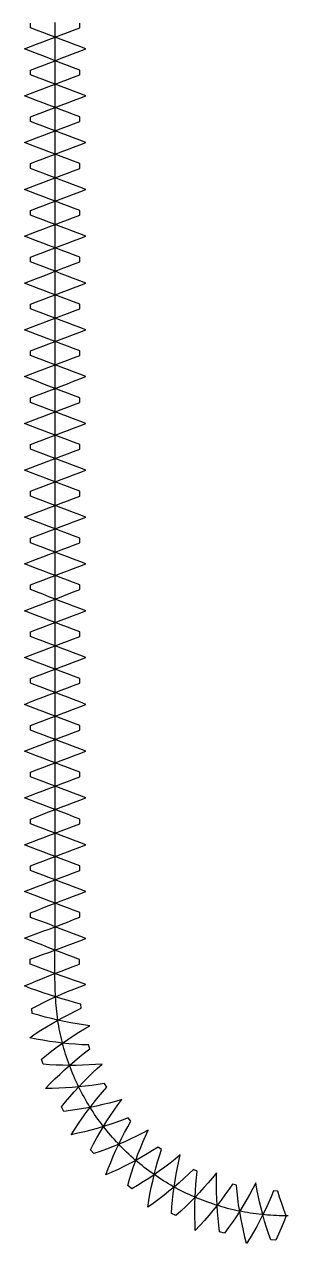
# Model space of a CAD drawing. Header units: metres. Extents: x -142 to 142, y -17 to 142.
# Drawn here: x -17 to 0, y -16.8 to 62.5 of the extents above; entities that cross this region are included whole.
import ezdxf

# ---------------------------------------------------------------- set-up
doc = ezdxf.new("R2010")
doc.units = ezdxf.units.M
for name, color, linetype in [('contour', 1, 'Continuous'), ('inner', 5, 'Continuous'), ('outer', 3, 'Continuous')]:
    doc.layers.add(name, color=color, linetype=linetype)

msp = doc.modelspace()

# ---------------------------------------------------------------- linework, layer by layer
at = {"layer": 'contour'}
for points in [[(-15, 0), (-15.005, 0.19), (-15.009, 0.38), (-15.012, 0.569), (-15.014, 0.759), (-15.015, 0.949), (-15.015, 1.139), (-15.015, 1.328), (-15.014, 1.518), (-15.013, 1.708), (-15.011, 1.898), (-15.01, 2.088), (-15.008, 2.277), (-15.005, 2.467), (-15.004, 2.657), (-15.002, 2.847), (-15, 3.036), (-14.999, 3.226), (-14.998, 3.416), (-14.997, 3.606), (-14.996, 3.796), (-14.996, 3.985), (-14.996, 4.175), (-14.996, 4.365), (-14.996, 4.555), (-14.997, 4.744), (-14.997, 4.934), (-14.997, 5.124), (-14.998, 5.314), (-14.999, 5.504), (-14.999, 5.693), (-15, 5.883), (-15, 6.073), (-15, 6.263), (-15.001, 6.452), (-15.001, 6.642), (-15.001, 6.832), (-15.001, 7.022), (-15.001, 7.212), (-15.001, 7.401), (-15.001, 7.591), (-15.001, 7.781), (-15.001, 7.971), (-15.001, 8.16), (-15.001, 8.35), (-15, 8.54), (-15, 8.73), (-15, 8.92), (-15, 9.109), (-15, 9.299), (-15, 9.489), (-15, 9.679), (-15, 9.869), (-15, 10.058), (-15, 10.248), (-15, 10.438), (-15, 10.628), (-15, 10.817), (-15, 11.007), (-15, 11.197), (-15, 11.387), (-15, 11.577), (-15, 11.766), (-15, 11.956), (-15, 12.146), (-15, 12.336), (-15, 12.525), (-15, 12.715), (-15, 12.905), (-15, 13.095), (-15, 13.285), (-15, 13.474), (-15, 13.664), (-15, 13.854), (-15, 14.044), (-15, 14.233), (-15, 14.423), (-15, 14.613), (-15, 14.803), (-15, 14.993), (-15, 15.182), (-15, 15.372), (-15, 15.562), (-15, 15.752), (-15, 15.941), (-15, 16.131), (-15, 16.321), (-15, 16.511), (-15, 16.701), (-15, 16.89), (-15, 17.08), (-15, 17.27), (-15, 17.46), (-15, 17.649), (-15, 17.839), (-15, 18.029), (-15, 18.219), (-15, 18.409), (-15, 18.598), (-15, 18.788), (-15, 18.978), (-15, 19.168), (-15, 19.357), (-15, 19.547), (-15, 19.737), (-15, 19.927), (-15, 20.117), (-15, 20.306), (-15, 20.496), (-15, 20.686), (-15, 20.876), (-15, 21.065), (-15, 21.255), (-15, 21.445), (-15, 21.635), (-15, 21.825), (-15, 22.014), (-15, 22.204), (-15, 22.394), (-15, 22.584), (-15, 22.773), (-15, 22.963), (-15, 23.153), (-15, 23.343), (-15, 23.533), (-15, 23.722), (-15, 23.912), (-15, 24.102), (-15, 24.292), (-15, 24.481), (-15, 24.671), (-15, 24.861), (-15, 25.051), (-15, 25.241), (-15, 25.43), (-15, 25.62), (-15, 25.81), (-15, 26), (-15, 26.189), (-15, 26.379), (-15, 26.569), (-15, 26.759), (-15, 26.949), (-15, 27.138), (-15, 27.328), (-15, 27.518), (-15, 27.708), (-15, 27.897), (-15, 28.087), (-15, 28.277), (-15, 28.467), (-15, 28.657), (-15, 28.846), (-15, 29.036), (-15, 29.226), (-15, 29.416), (-15, 29.606), (-15, 29.795), (-15, 29.985), (-15, 30.175), (-15, 30.365), (-15, 30.554), (-15, 30.744), (-15, 30.934), (-15, 31.124), (-15, 31.314), (-15, 31.503), (-15, 31.693), (-15, 31.883), (-15, 32.073), (-15, 32.262), (-15, 32.452), (-15, 32.642), (-15, 32.832), (-15, 33.022), (-15, 33.211), (-15, 33.401), (-15, 33.591), (-15, 33.781), (-15, 33.97), (-15, 34.16), (-15, 34.35), (-15, 34.54), (-15, 34.73), (-15, 34.919), (-15, 35.109), (-15, 35.299), (-15, 35.489), (-15, 35.678), (-15, 35.868), (-15, 36.058), (-15, 36.248), (-15, 36.438), (-15, 36.627), (-15, 36.817), (-15, 37.007), (-15, 37.197), (-15, 37.386), (-15, 37.576), (-15, 37.766), (-15, 37.956), (-15, 38.146), (-15, 38.335), (-15, 38.525), (-15, 38.715), (-15, 38.905), (-15, 39.094), (-15, 39.284), (-15, 39.474), (-15, 39.664), (-15, 39.854), (-15, 40.043), (-15, 40.233), (-15, 40.423), (-15, 40.613), (-15, 40.802), (-15, 40.992), (-15, 41.182), (-15, 41.372), (-15, 41.562), (-15, 41.751), (-15, 41.941), (-15, 42.131), (-15, 42.321), (-15, 42.51), (-15, 42.7), (-15, 42.89), (-15, 43.08), (-15, 43.27), (-15, 43.459), (-15, 43.649), (-15, 43.839), (-15, 44.029), (-15, 44.218), (-15, 44.408), (-15, 44.598), (-15, 44.788), (-15, 44.978), (-15, 45.167), (-15, 45.357), (-15, 45.547), (-15, 45.737), (-15, 45.926), (-15, 46.116), (-15, 46.306), (-15, 46.496), (-15, 46.686), (-15, 46.875), (-15, 47.065), (-15, 47.255), (-15, 47.445), (-15, 47.635), (-15, 47.824), (-15, 48.014), (-15, 48.204), (-15, 48.394), (-15, 48.583), (-15, 48.773), (-15, 48.963), (-15, 49.153), (-15, 49.343), (-15, 49.532), (-15, 49.722), (-15, 49.912), (-15, 50.102), (-15, 50.291), (-15, 50.481), (-15, 50.671), (-15, 50.861), (-15, 51.051), (-15, 51.24), (-15, 51.43), (-15, 51.62), (-15, 51.81), (-15, 51.999), (-15, 52.189), (-15, 52.379), (-15, 52.569), (-15, 52.759), (-15, 52.948), (-15, 53.138), (-15, 53.328), (-15, 53.518), (-15, 53.707), (-15, 53.897), (-15, 54.087), (-15, 54.277), (-15, 54.467), (-15, 54.656), (-15, 54.846), (-15, 55.036), (-15, 55.226), (-15, 55.415), (-15, 55.605), (-15, 55.795), (-15, 55.985), (-15, 56.175), (-15, 56.364), (-15, 56.554), (-15, 56.744), (-15, 56.934), (-15, 57.123), (-15, 57.313), (-15, 57.503), (-15, 57.693), (-15, 57.883), (-15, 58.072), (-15, 58.262), (-15, 58.452), (-15, 58.642), (-15, 58.831), (-15, 59.021), (-15, 59.211), (-15, 59.401), (-15, 59.591), (-15, 59.78), (-15, 59.97), (-15, 60.16), (-15, 60.35), (-15, 60.539), (-15, 60.729), (-15, 60.919), (-15, 61.109), (-15, 61.299), (-15, 61.488), (-15, 61.678), (-15, 61.868), (-15, 62.058), (-15, 62.247), (-15, 62.437), (-15, 62.627)], [(0.16, -14.999), (-0.029, -15), (-0.219, -14.998), (-0.409, -14.994), (-0.599, -14.988), (-0.788, -14.979), (-0.978, -14.968), (-1.167, -14.954), (-1.356, -14.939), (-1.545, -14.92), (-1.733, -14.899), (-1.922, -14.876), (-2.11, -14.851), (-2.298, -14.823), (-2.485, -14.793), (-2.672, -14.76), (-2.858, -14.725), (-3.045, -14.688), (-3.23, -14.648), (-3.415, -14.606), (-3.6, -14.562), (-3.784, -14.515), (-3.967, -14.466), (-4.15, -14.415), (-4.332, -14.361), (-4.513, -14.305), (-4.694, -14.247), (-4.874, -14.186), (-5.053, -14.123), (-5.231, -14.058), (-5.408, -13.991), (-5.585, -13.922), (-5.761, -13.85), (-5.935, -13.776), (-6.109, -13.7), (-6.282, -13.621), (-6.454, -13.541), (-6.625, -13.458), (-6.794, -13.373), (-6.963, -13.286), (-7.131, -13.197), (-7.297, -13.106), (-7.462, -13.012), (-7.626, -12.917), (-7.789, -12.819), (-7.951, -12.72), (-8.111, -12.618), (-8.27, -12.514), (-8.427, -12.409), (-8.584, -12.301), (-8.739, -12.192), (-8.892, -12.08), (-9.044, -11.967), (-9.195, -11.851), (-9.344, -11.734), (-9.492, -11.615), (-9.638, -11.494), (-9.783, -11.371), (-9.926, -11.246), (-10.067, -11.12), (-10.207, -10.991), (-10.345, -10.861), (-10.482, -10.73), (-10.617, -10.596), (-10.75, -10.461), (-10.882, -10.324), (-11.012, -10.186), (-11.14, -10.046), (-11.266, -9.904), (-11.39, -9.76), (-11.513, -9.616), (-11.634, -9.469), (-11.752, -9.321), (-11.869, -9.172), (-11.984, -9.021), (-12.098, -8.869), (-12.209, -8.715), (-12.318, -8.56), (-12.425, -8.403), (-12.53, -8.245), (-12.633, -8.086), (-12.735, -7.926), (-12.834, -7.764), (-12.931, -7.601), (-13.026, -7.437), (-13.119, -7.271), (-13.21, -7.105), (-13.298, -6.937), (-13.385, -6.768), (-13.47, -6.598), (-13.552, -6.427), (-13.633, -6.255), (-13.711, -6.082), (-13.787, -5.908), (-13.861, -5.733), (-13.933, -5.558), (-14.003, -5.381), (-14.071, -5.203), (-14.136, -5.025), (-14.199, -4.846), (-14.259, -4.666), (-14.318, -4.485), (-14.373, -4.304), (-14.427, -4.121), (-14.478, -3.939), (-14.526, -3.755), (-14.572, -3.571), (-14.615, -3.387), (-14.656, -3.201), (-14.694, -3.016), (-14.729, -2.83), (-14.762, -2.643), (-14.792, -2.456), (-14.82, -2.269), (-14.845, -2.081), (-14.869, -1.893), (-14.89, -1.704), (-14.909, -1.516), (-14.926, -1.327), (-14.942, -1.138), (-14.955, -0.948), (-14.967, -0.759), (-14.977, -0.569), (-14.986, -0.38), (-14.994, -0.19), (-15, 0)]]:
    msp.add_lwpolyline(points, dxfattribs=at)
at = {"layer": 'inner'}
for points in [[(-16.999, -0.052), (-16.604, 0.114), (-16.207, 0.281), (-15.81, 0.444), (-15.412, 0.604), (-15.014, 0.761), (-14.615, 0.915), (-14.215, 1.067), (-13.815, 1.217), (-13.415, 1.365), (-13.413, 1.663), (-13.812, 1.817), (-14.211, 1.972), (-14.609, 2.127), (-15.007, 2.284), (-15.406, 2.44), (-15.804, 2.596), (-16.203, 2.752), (-16.601, 2.907), (-17, 3.06), (-16.599, 3.207), (-16.198, 3.355), (-15.797, 3.505), (-15.397, 3.655), (-14.996, 3.806), (-14.596, 3.958), (-14.196, 4.11), (-13.796, 4.263), (-13.396, 4.416), (-13.397, 4.722), (-13.797, 4.874), (-14.197, 5.026), (-14.598, 5.177), (-14.998, 5.328), (-15.398, 5.479), (-15.799, 5.631), (-16.199, 5.782), (-16.6, 5.934), (-17, 6.085), (-16.6, 6.239), (-16.201, 6.392), (-15.801, 6.545), (-15.401, 6.698), (-15.001, 6.851), (-14.601, 7.003), (-14.201, 7.155), (-13.801, 7.307), (-13.401, 7.459), (-13.401, 7.763), (-13.801, 7.916), (-14.201, 8.068), (-14.601, 8.221), (-15.001, 8.373), (-15.4, 8.526), (-15.8, 8.678), (-16.2, 8.831), (-16.6, 8.983), (-17, 9.136), (-16.6, 9.287), (-16.2, 9.439), (-15.8, 9.591), (-15.4, 9.744), (-15, 9.896), (-14.6, 10.048), (-14.2, 10.2), (-13.8, 10.352), (-13.4, 10.505), (-13.4, 10.809), (-13.8, 10.962), (-14.2, 11.114), (-14.6, 11.266), (-15, 11.418), (-15.4, 11.57), (-15.8, 11.722), (-16.2, 11.875), (-16.6, 12.027), (-17, 12.179), (-16.6, 12.331), (-16.2, 12.484), (-15.8, 12.636), (-15.4, 12.788), (-15, 12.941), (-14.6, 13.093), (-14.2, 13.245), (-13.8, 13.397), (-13.4, 13.55), (-13.4, 13.854), (-13.8, 14.006), (-14.2, 14.159), (-14.6, 14.311), (-15, 14.463), (-15.4, 14.615), (-15.8, 14.768), (-16.2, 14.92), (-16.6, 15.072), (-17, 15.224), (-16.6, 15.377), (-16.2, 15.529), (-15.8, 15.681), (-15.4, 15.833), (-15, 15.986), (-14.6, 16.138), (-14.2, 16.29), (-13.8, 16.442), (-13.4, 16.595), (-13.4, 16.899), (-13.8, 17.051), (-14.2, 17.203), (-14.6, 17.356), (-15, 17.508), (-15.4, 17.66), (-15.8, 17.812), (-16.2, 17.965), (-16.6, 18.117), (-17, 18.269), (-16.6, 18.421), (-16.2, 18.574), (-15.8, 18.726), (-15.4, 18.878), (-15, 19.03), (-14.6, 19.183), (-14.2, 19.335), (-13.8, 19.487), (-13.4, 19.639), (-13.4, 19.944), (-13.8, 20.096), (-14.2, 20.248), (-14.6, 20.401), (-15, 20.553), (-15.4, 20.705), (-15.8, 20.857), (-16.2, 21.01), (-16.6, 21.162), (-17, 21.314), (-16.6, 21.466), (-16.2, 21.619), (-15.8, 21.771), (-15.4, 21.923), (-15, 22.075), (-14.6, 22.228), (-14.2, 22.38), (-13.8, 22.532), (-13.4, 22.684), (-13.4, 22.989), (-13.8, 23.141), (-14.2, 23.293), (-14.6, 23.446), (-15, 23.598), (-15.4, 23.75), (-15.8, 23.902), (-16.2, 24.055), (-16.6, 24.207), (-17, 24.359), (-16.6, 24.511), (-16.2, 24.663), (-15.8, 24.816), (-15.4, 24.968), (-15, 25.12), (-14.6, 25.272), (-14.2, 25.425), (-13.8, 25.577), (-13.4, 25.729), (-13.4, 26.034), (-13.8, 26.186), (-14.2, 26.338), (-14.6, 26.49), (-15, 26.643), (-15.4, 26.795), (-15.8, 26.947), (-16.2, 27.099), (-16.6, 27.252), (-17, 27.404), (-16.6, 27.556), (-16.2, 27.708), (-15.8, 27.861), (-15.4, 28.013), (-15, 28.165), (-14.6, 28.317), (-14.2, 28.47), (-13.8, 28.622), (-13.4, 28.774), (-13.4, 29.079), (-13.8, 29.231), (-14.2, 29.383), (-14.6, 29.535), (-15, 29.688), (-15.4, 29.84), (-15.8, 29.992), (-16.2, 30.144), (-16.6, 30.297), (-17, 30.449), (-16.6, 30.601), (-16.2, 30.753), (-15.8, 30.906), (-15.4, 31.058), (-15, 31.21), (-14.6, 31.362), (-14.2, 31.515), (-13.8, 31.667), (-13.4, 31.819), (-13.4, 32.124), (-13.8, 32.276), (-14.2, 32.428), (-14.6, 32.58), (-15, 32.732), (-15.4, 32.885), (-15.8, 33.037), (-16.2, 33.189), (-16.6, 33.341), (-17, 33.494), (-16.6, 33.646), (-16.2, 33.798), (-15.8, 33.95), (-15.4, 34.103), (-15, 34.255), (-14.6, 34.407), (-14.2, 34.559), (-13.8, 34.712), (-13.4, 34.864), (-13.4, 35.168), (-13.8, 35.321), (-14.2, 35.473), (-14.6, 35.625), (-15, 35.777), (-15.4, 35.93), (-15.8, 36.082), (-16.2, 36.234), (-16.6, 36.386), (-17, 36.539), (-16.6, 36.691), (-16.2, 36.843), (-15.8, 36.995), (-15.4, 37.148), (-15, 37.3), (-14.6, 37.452), (-14.2, 37.604), (-13.8, 37.757), (-13.4, 37.909), (-13.4, 38.213), (-13.8, 38.366), (-14.2, 38.518), (-14.6, 38.67), (-15, 38.822), (-15.4, 38.975), (-15.8, 39.127), (-16.2, 39.279), (-16.6, 39.431), (-17, 39.584), (-16.6, 39.736), (-16.2, 39.888), (-15.8, 40.04), (-15.4, 40.192), (-15, 40.345), (-14.6, 40.497), (-14.2, 40.649), (-13.8, 40.801), (-13.4, 40.954), (-13.4, 41.258), (-13.8, 41.41), (-14.2, 41.563), (-14.6, 41.715), (-15, 41.867), (-15.4, 42.019), (-15.8, 42.172), (-16.2, 42.324), (-16.6, 42.476), (-17, 42.628), (-16.6, 42.781), (-16.2, 42.933), (-15.8, 43.085), (-15.4, 43.237), (-15, 43.39), (-14.6, 43.542), (-14.2, 43.694), (-13.8, 43.846), (-13.4, 43.999), (-13.4, 44.303), (-13.8, 44.455), (-14.2, 44.608), (-14.6, 44.76), (-15, 44.912), (-15.4, 45.064), (-15.8, 45.217), (-16.2, 45.369), (-16.6, 45.521), (-17, 45.673), (-16.6, 45.826), (-16.2, 45.978), (-15.8, 46.13), (-15.4, 46.282), (-15, 46.435), (-14.6, 46.587), (-14.2, 46.739), (-13.8, 46.891), (-13.4, 47.044), (-13.4, 47.348), (-13.8, 47.5), (-14.2, 47.653), (-14.6, 47.805), (-15, 47.957), (-15.4, 48.109), (-15.8, 48.261), (-16.2, 48.414), (-16.6, 48.566), (-17, 48.718), (-16.6, 48.87), (-16.2, 49.023), (-15.8, 49.175), (-15.4, 49.327), (-15, 49.479), (-14.6, 49.632), (-14.2, 49.784), (-13.8, 49.936), (-13.4, 50.088), (-13.4, 50.393), (-13.8, 50.545), (-14.2, 50.697), (-14.6, 50.85), (-15, 51.002), (-15.4, 51.154), (-15.8, 51.306), (-16.2, 51.459), (-16.6, 51.611), (-17, 51.763), (-16.6, 51.915), (-16.2, 52.068), (-15.8, 52.22), (-15.4, 52.372), (-15, 52.524), (-14.6, 52.677), (-14.2, 52.829), (-13.8, 52.981), (-13.4, 53.133), (-13.4, 53.438), (-13.8, 53.59), (-14.2, 53.742), (-14.6, 53.895), (-15, 54.047), (-15.4, 54.199), (-15.8, 54.351), (-16.2, 54.504), (-16.6, 54.656), (-17, 54.808), (-16.6, 54.96), (-16.2, 55.113), (-15.8, 55.265), (-15.4, 55.417), (-15, 55.569), (-14.6, 55.721), (-14.2, 55.874), (-13.8, 56.026), (-13.4, 56.178), (-13.4, 56.483), (-13.8, 56.635), (-14.2, 56.787), (-14.6, 56.939), (-15, 57.092), (-15.4, 57.244), (-15.8, 57.396), (-16.2, 57.548), (-16.6, 57.701), (-17, 57.853), (-16.6, 58.005), (-16.2, 58.157), (-15.8, 58.31), (-15.4, 58.462), (-15, 58.614), (-14.6, 58.766), (-14.2, 58.919), (-13.8, 59.071), (-13.4, 59.223), (-13.4, 59.528), (-13.8, 59.68), (-14.2, 59.832), (-14.6, 59.984), (-15, 60.137), (-15.4, 60.289), (-15.8, 60.441), (-16.2, 60.593), (-16.6, 60.746), (-17, 60.898), (-16.6, 61.05), (-16.2, 61.202), (-15.8, 61.355), (-15.4, 61.507), (-15, 61.659), (-14.6, 61.811), (-14.2, 61.964), (-13.8, 62.116), (-13.4, 62.268), (-13.4, 62.573)], [(0.038, -15), (-0.112, -14.599), (-0.253, -14.197), (-0.386, -13.794), (-0.509, -13.39), (-0.782, -13.377), (-0.946, -13.767), (-1.117, -14.156), (-1.295, -14.542), (-1.482, -14.926), (-1.677, -15.308), (-1.88, -15.688), (-2.091, -16.064), (-2.311, -16.438), (-2.537, -16.809), (-2.643, -16.388), (-2.741, -15.966), (-2.831, -15.544), (-2.914, -15.122), (-2.987, -14.699), (-3.053, -14.277), (-3.11, -13.855), (-3.159, -13.433), (-3.199, -13.012), (-3.463, -12.944), (-3.702, -13.294), (-3.948, -13.64), (-4.2, -13.983), (-4.461, -14.321), (-4.729, -14.656), (-5.004, -14.986), (-5.286, -15.313), (-5.577, -15.635), (-5.874, -15.953), (-5.893, -15.519), (-5.903, -15.086), (-5.907, -14.654), (-5.903, -14.224), (-5.889, -13.795), (-5.868, -13.368), (-5.839, -12.943), (-5.803, -12.52), (-5.757, -12.1), (-6.001, -11.981), (-6.306, -12.275), (-6.617, -12.564), (-6.933, -12.849), (-7.257, -13.128), (-7.587, -13.401), (-7.923, -13.67), (-8.265, -13.933), (-8.614, -14.19), (-8.97, -14.441), (-8.901, -14.012), (-8.824, -13.586), (-8.74, -13.162), (-8.649, -12.742), (-8.55, -12.325), (-8.443, -11.911), (-8.329, -11.5), (-8.208, -11.093), (-8.078, -10.691), (-8.293, -10.525), (-8.651, -10.751), (-9.014, -10.972), (-9.381, -11.187), (-9.754, -11.395), (-10.133, -11.596), (-10.516, -11.792), (-10.904, -11.981), (-11.298, -12.162), (-11.697, -12.336), (-11.543, -11.93), (-11.381, -11.528), (-11.214, -11.13), (-11.04, -10.737), (-10.859, -10.348), (-10.671, -9.964), (-10.477, -9.585), (-10.276, -9.211), (-10.068, -8.843), (-10.245, -8.637), (-10.641, -8.787), (-11.041, -8.93), (-11.444, -9.066), (-11.852, -9.195), (-12.263, -9.316), (-12.678, -9.43), (-13.096, -9.536), (-13.518, -9.635), (-13.944, -9.724), (-13.711, -9.357), (-13.472, -8.996), (-13.228, -8.64), (-12.978, -8.29), (-12.722, -7.946), (-12.46, -7.608), (-12.193, -7.277), (-11.921, -6.95), (-11.643, -6.631), (-11.774, -6.395), (-12.193, -6.461), (-12.613, -6.52), (-13.036, -6.572), (-13.461, -6.616), (-13.888, -6.652), (-14.317, -6.68), (-14.748, -6.702), (-15.181, -6.714), (-15.616, -6.718), (-15.315, -6.404), (-15.009, -6.098), (-14.698, -5.799), (-14.384, -5.505), (-14.065, -5.219), (-13.741, -4.94), (-13.413, -4.668), (-13.082, -4.403), (-12.746, -4.145), (-12.827, -3.889), (-13.25, -3.871), (-13.673, -3.845), (-14.098, -3.811), (-14.523, -3.768), (-14.948, -3.715), (-15.374, -3.654), (-15.8, -3.584), (-16.227, -3.505), (-16.654, -3.414), (-16.293, -3.168), (-15.929, -2.933), (-15.562, -2.706), (-15.192, -2.487), (-14.819, -2.275), (-14.443, -2.072), (-14.065, -1.876), (-13.684, -1.686), (-13.302, -1.503), (-13.329, -1.228), (-13.739, -1.12), (-14.149, -1.006), (-14.558, -0.886), (-14.967, -0.76), (-15.375, -0.629), (-15.782, -0.493), (-16.188, -0.353), (-16.594, -0.208), (-16.999, -0.052)]]:
    msp.add_lwpolyline(points, dxfattribs=at)
at = {"layer": 'outer'}
for points in [[(-13.001, 0.052), (-13.404, 0.191), (-13.808, 0.328), (-14.21, 0.469), (-14.612, 0.614), (-15.014, 0.761), (-15.415, 0.912), (-15.815, 1.064), (-16.215, 1.219), (-16.615, 1.375), (-16.613, 1.686), (-16.212, 1.837), (-15.811, 1.987), (-15.409, 2.135), (-15.007, 2.284), (-14.606, 2.431), (-14.204, 2.58), (-13.803, 2.728), (-13.401, 2.878), (-13, 3.029), (-13.399, 3.187), (-13.798, 3.343), (-14.197, 3.498), (-14.597, 3.652), (-14.996, 3.806), (-15.396, 3.959), (-15.796, 4.111), (-16.196, 4.262), (-16.596, 4.413), (-16.597, 4.716), (-16.197, 4.869), (-15.797, 5.022), (-15.398, 5.175), (-14.998, 5.328), (-14.598, 5.482), (-14.199, 5.635), (-13.799, 5.788), (-13.4, 5.941), (-13, 6.094), (-13.4, 6.245), (-13.801, 6.396), (-14.201, 6.547), (-14.601, 6.699), (-15.001, 6.851), (-15.401, 7.003), (-15.801, 7.155), (-16.201, 7.308), (-16.601, 7.46), (-16.601, 7.765), (-16.201, 7.917), (-15.801, 8.069), (-15.401, 8.221), (-15.001, 8.373), (-14.6, 8.525), (-14.2, 8.677), (-13.8, 8.829), (-13.4, 8.981), (-13, 9.133), (-13.4, 9.286), (-13.8, 9.439), (-14.2, 9.591), (-14.6, 9.743), (-15, 9.896), (-15.4, 10.048), (-15.8, 10.2), (-16.2, 10.352), (-16.6, 10.505), (-16.6, 10.809), (-16.2, 10.961), (-15.8, 11.114), (-15.4, 11.266), (-15, 11.418), (-14.6, 11.57), (-14.2, 11.723), (-13.8, 11.875), (-13.4, 12.027), (-13, 12.18), (-13.4, 12.332), (-13.8, 12.484), (-14.2, 12.636), (-14.6, 12.788), (-15, 12.941), (-15.4, 13.093), (-15.8, 13.245), (-16.2, 13.397), (-16.6, 13.55), (-16.6, 13.854), (-16.2, 14.006), (-15.8, 14.159), (-15.4, 14.311), (-15, 14.463), (-14.6, 14.615), (-14.2, 14.768), (-13.8, 14.92), (-13.4, 15.072), (-13, 15.224), (-13.4, 15.376), (-13.8, 15.529), (-14.2, 15.681), (-14.6, 15.833), (-15, 15.986), (-15.4, 16.138), (-15.8, 16.29), (-16.2, 16.442), (-16.6, 16.594), (-16.6, 16.899), (-16.2, 17.051), (-15.8, 17.203), (-15.4, 17.356), (-15, 17.508), (-14.6, 17.66), (-14.2, 17.812), (-13.8, 17.965), (-13.4, 18.117), (-13, 18.269), (-13.4, 18.421), (-13.8, 18.574), (-14.2, 18.726), (-14.6, 18.878), (-15, 19.03), (-15.4, 19.183), (-15.8, 19.335), (-16.2, 19.487), (-16.6, 19.639), (-16.6, 19.944), (-16.2, 20.096), (-15.8, 20.248), (-15.4, 20.401), (-15, 20.553), (-14.6, 20.705), (-14.2, 20.857), (-13.8, 21.01), (-13.4, 21.162), (-13, 21.314), (-13.4, 21.466), (-13.8, 21.619), (-14.2, 21.771), (-14.6, 21.923), (-15, 22.075), (-15.4, 22.228), (-15.8, 22.38), (-16.2, 22.532), (-16.6, 22.684), (-16.6, 22.989), (-16.2, 23.141), (-15.8, 23.293), (-15.4, 23.446), (-15, 23.598), (-14.6, 23.75), (-14.2, 23.902), (-13.8, 24.055), (-13.4, 24.207), (-13, 24.359), (-13.4, 24.511), (-13.8, 24.663), (-14.2, 24.816), (-14.6, 24.968), (-15, 25.12), (-15.4, 25.272), (-15.8, 25.425), (-16.2, 25.577), (-16.6, 25.729), (-16.6, 26.034), (-16.2, 26.186), (-15.8, 26.338), (-15.4, 26.49), (-15, 26.643), (-14.6, 26.795), (-14.2, 26.947), (-13.8, 27.099), (-13.4, 27.252), (-13, 27.404), (-13.4, 27.556), (-13.8, 27.708), (-14.2, 27.861), (-14.6, 28.013), (-15, 28.165), (-15.4, 28.317), (-15.8, 28.47), (-16.2, 28.622), (-16.6, 28.774), (-16.6, 29.079), (-16.2, 29.231), (-15.8, 29.383), (-15.4, 29.535), (-15, 29.688), (-14.6, 29.84), (-14.2, 29.992), (-13.8, 30.144), (-13.4, 30.297), (-13, 30.449), (-13.4, 30.601), (-13.8, 30.753), (-14.2, 30.906), (-14.6, 31.058), (-15, 31.21), (-15.4, 31.362), (-15.8, 31.515), (-16.2, 31.667), (-16.6, 31.819), (-16.6, 32.124), (-16.2, 32.276), (-15.8, 32.428), (-15.4, 32.58), (-15, 32.732), (-14.6, 32.885), (-14.2, 33.037), (-13.8, 33.189), (-13.4, 33.341), (-13, 33.494), (-13.4, 33.646), (-13.8, 33.798), (-14.2, 33.95), (-14.6, 34.103), (-15, 34.255), (-15.4, 34.407), (-15.8, 34.559), (-16.2, 34.712), (-16.6, 34.864), (-16.6, 35.168), (-16.2, 35.321), (-15.8, 35.473), (-15.4, 35.625), (-15, 35.777), (-14.6, 35.93), (-14.2, 36.082), (-13.8, 36.234), (-13.4, 36.386), (-13, 36.539), (-13.4, 36.691), (-13.8, 36.843), (-14.2, 36.995), (-14.6, 37.148), (-15, 37.3), (-15.4, 37.452), (-15.8, 37.604), (-16.2, 37.757), (-16.6, 37.909), (-16.6, 38.213), (-16.2, 38.366), (-15.8, 38.518), (-15.4, 38.67), (-15, 38.822), (-14.6, 38.975), (-14.2, 39.127), (-13.8, 39.279), (-13.4, 39.431), (-13, 39.584), (-13.4, 39.736), (-13.8, 39.888), (-14.2, 40.04), (-14.6, 40.192), (-15, 40.345), (-15.4, 40.497), (-15.8, 40.649), (-16.2, 40.801), (-16.6, 40.954), (-16.6, 41.258), (-16.2, 41.41), (-15.8, 41.563), (-15.4, 41.715), (-15, 41.867), (-14.6, 42.019), (-14.2, 42.172), (-13.8, 42.324), (-13.4, 42.476), (-13, 42.628), (-13.4, 42.781), (-13.8, 42.933), (-14.2, 43.085), (-14.6, 43.237), (-15, 43.39), (-15.4, 43.542), (-15.8, 43.694), (-16.2, 43.846), (-16.6, 43.999), (-16.6, 44.303), (-16.2, 44.455), (-15.8, 44.608), (-15.4, 44.76), (-15, 44.912), (-14.6, 45.064), (-14.2, 45.217), (-13.8, 45.369), (-13.4, 45.521), (-13, 45.673), (-13.4, 45.826), (-13.8, 45.978), (-14.2, 46.13), (-14.6, 46.282), (-15, 46.435), (-15.4, 46.587), (-15.8, 46.739), (-16.2, 46.891), (-16.6, 47.044), (-16.6, 47.348), (-16.2, 47.5), (-15.8, 47.653), (-15.4, 47.805), (-15, 47.957), (-14.6, 48.109), (-14.2, 48.261), (-13.8, 48.414), (-13.4, 48.566), (-13, 48.718), (-13.4, 48.87), (-13.8, 49.023), (-14.2, 49.175), (-14.6, 49.327), (-15, 49.479), (-15.4, 49.632), (-15.8, 49.784), (-16.2, 49.936), (-16.6, 50.088), (-16.6, 50.393), (-16.2, 50.545), (-15.8, 50.697), (-15.4, 50.85), (-15, 51.002), (-14.6, 51.154), (-14.2, 51.306), (-13.8, 51.459), (-13.4, 51.611), (-13, 51.763), (-13.4, 51.915), (-13.8, 52.068), (-14.2, 52.22), (-14.6, 52.372), (-15, 52.524), (-15.4, 52.677), (-15.8, 52.829), (-16.2, 52.981), (-16.6, 53.133), (-16.6, 53.438), (-16.2, 53.59), (-15.8, 53.742), (-15.4, 53.895), (-15, 54.047), (-14.6, 54.199), (-14.2, 54.351), (-13.8, 54.504), (-13.4, 54.656), (-13, 54.808), (-13.4, 54.96), (-13.8, 55.113), (-14.2, 55.265), (-14.6, 55.417), (-15, 55.569), (-15.4, 55.721), (-15.8, 55.874), (-16.2, 56.026), (-16.6, 56.178), (-16.6, 56.483), (-16.2, 56.635), (-15.8, 56.787), (-15.4, 56.939), (-15, 57.092), (-14.6, 57.244), (-14.2, 57.396), (-13.8, 57.548), (-13.4, 57.701), (-13, 57.853), (-13.4, 58.005), (-13.8, 58.157), (-14.2, 58.31), (-14.6, 58.462), (-15, 58.614), (-15.4, 58.766), (-15.8, 58.919), (-16.2, 59.071), (-16.6, 59.223), (-16.6, 59.528), (-16.2, 59.68), (-15.8, 59.832), (-15.4, 59.984), (-15, 60.137), (-14.6, 60.289), (-14.2, 60.441), (-13.8, 60.593), (-13.4, 60.746), (-13, 60.898), (-13.4, 61.05), (-13.8, 61.202), (-14.2, 61.355), (-14.6, 61.507), (-15, 61.659), (-15.4, 61.811), (-15.8, 61.964), (-16.2, 62.116), (-16.6, 62.268), (-16.6, 62.573)], [(0.038, -15), (-0.118, -15.399), (-0.281, -15.797), (-0.452, -16.194), (-0.633, -16.588), (-0.969, -16.571), (-1.109, -16.162), (-1.242, -15.751), (-1.367, -15.339), (-1.482, -14.926), (-1.59, -14.513), (-1.691, -14.099), (-1.782, -13.684), (-1.864, -13.27), (-1.938, -12.854), (-2.133, -13.229), (-2.336, -13.601), (-2.545, -13.97), (-2.762, -14.336), (-2.987, -14.699), (-3.22, -15.059), (-3.46, -15.416), (-3.708, -15.77), (-3.964, -16.12), (-4.29, -16.036), (-4.344, -15.606), (-4.392, -15.177), (-4.431, -14.749), (-4.461, -14.321), (-4.484, -13.894), (-4.498, -13.468), (-4.504, -13.044), (-4.501, -12.621), (-4.49, -12.2), (-4.756, -12.527), (-5.03, -12.85), (-5.309, -13.17), (-5.596, -13.485), (-5.889, -13.795), (-6.19, -14.101), (-6.497, -14.402), (-6.81, -14.699), (-7.132, -14.99), (-7.435, -14.842), (-7.402, -14.41), (-7.361, -13.98), (-7.313, -13.553), (-7.257, -13.128), (-7.193, -12.705), (-7.121, -12.285), (-7.042, -11.868), (-6.953, -11.455), (-6.857, -11.044), (-7.184, -11.311), (-7.517, -11.573), (-7.856, -11.829), (-8.199, -12.08), (-8.55, -12.325), (-8.906, -12.563), (-9.267, -12.797), (-9.634, -13.024), (-10.008, -13.244), (-10.274, -13.038), (-10.155, -12.622), (-10.028, -12.209), (-9.895, -11.8), (-9.754, -11.395), (-9.606, -10.994), (-9.451, -10.597), (-9.29, -10.204), (-9.12, -9.817), (-8.943, -9.435), (-9.317, -9.631), (-9.696, -9.82), (-10.079, -10.002), (-10.467, -10.179), (-10.859, -10.348), (-11.256, -10.51), (-11.657, -10.666), (-12.062, -10.815), (-12.472, -10.955), (-12.692, -10.699), (-12.491, -10.315), (-12.284, -9.937), (-12.071, -9.563), (-11.852, -9.195), (-11.626, -8.832), (-11.394, -8.475), (-11.156, -8.123), (-10.912, -7.777), (-10.661, -7.439), (-11.066, -7.555), (-11.476, -7.664), (-11.888, -7.765), (-12.303, -7.86), (-12.722, -7.946), (-13.143, -8.025), (-13.567, -8.096), (-13.994, -8.159), (-14.424, -8.215), (-14.588, -7.919), (-14.313, -7.584), (-14.034, -7.256), (-13.75, -6.933), (-13.461, -6.616), (-13.167, -6.306), (-12.868, -6.002), (-12.565, -5.705), (-12.257, -5.415), (-11.944, -5.132), (-12.364, -5.166), (-12.787, -5.19), (-13.212, -5.207), (-13.637, -5.217), (-14.065, -5.219), (-14.493, -5.212), (-14.923, -5.197), (-15.354, -5.175), (-15.786, -5.143), (-15.889, -4.819), (-15.553, -4.545), (-15.213, -4.279), (-14.87, -4.019), (-14.523, -3.768), (-14.171, -3.525), (-13.816, -3.29), (-13.458, -3.063), (-13.096, -2.845), (-12.73, -2.638), (-13.147, -2.585), (-13.565, -2.52), (-13.983, -2.447), (-14.401, -2.365), (-14.819, -2.275), (-15.236, -2.177), (-15.653, -2.071), (-16.069, -1.958), (-16.484, -1.839), (-16.516, -1.507), (-16.131, -1.312), (-15.745, -1.123), (-15.357, -0.939), (-14.967, -0.76), (-14.576, -0.588), (-14.184, -0.42), (-13.79, -0.256), (-13.396, -0.096), (-13.001, 0.052)]]:
    msp.add_lwpolyline(points, dxfattribs=at)

doc.saveas('drawing.dxf')
